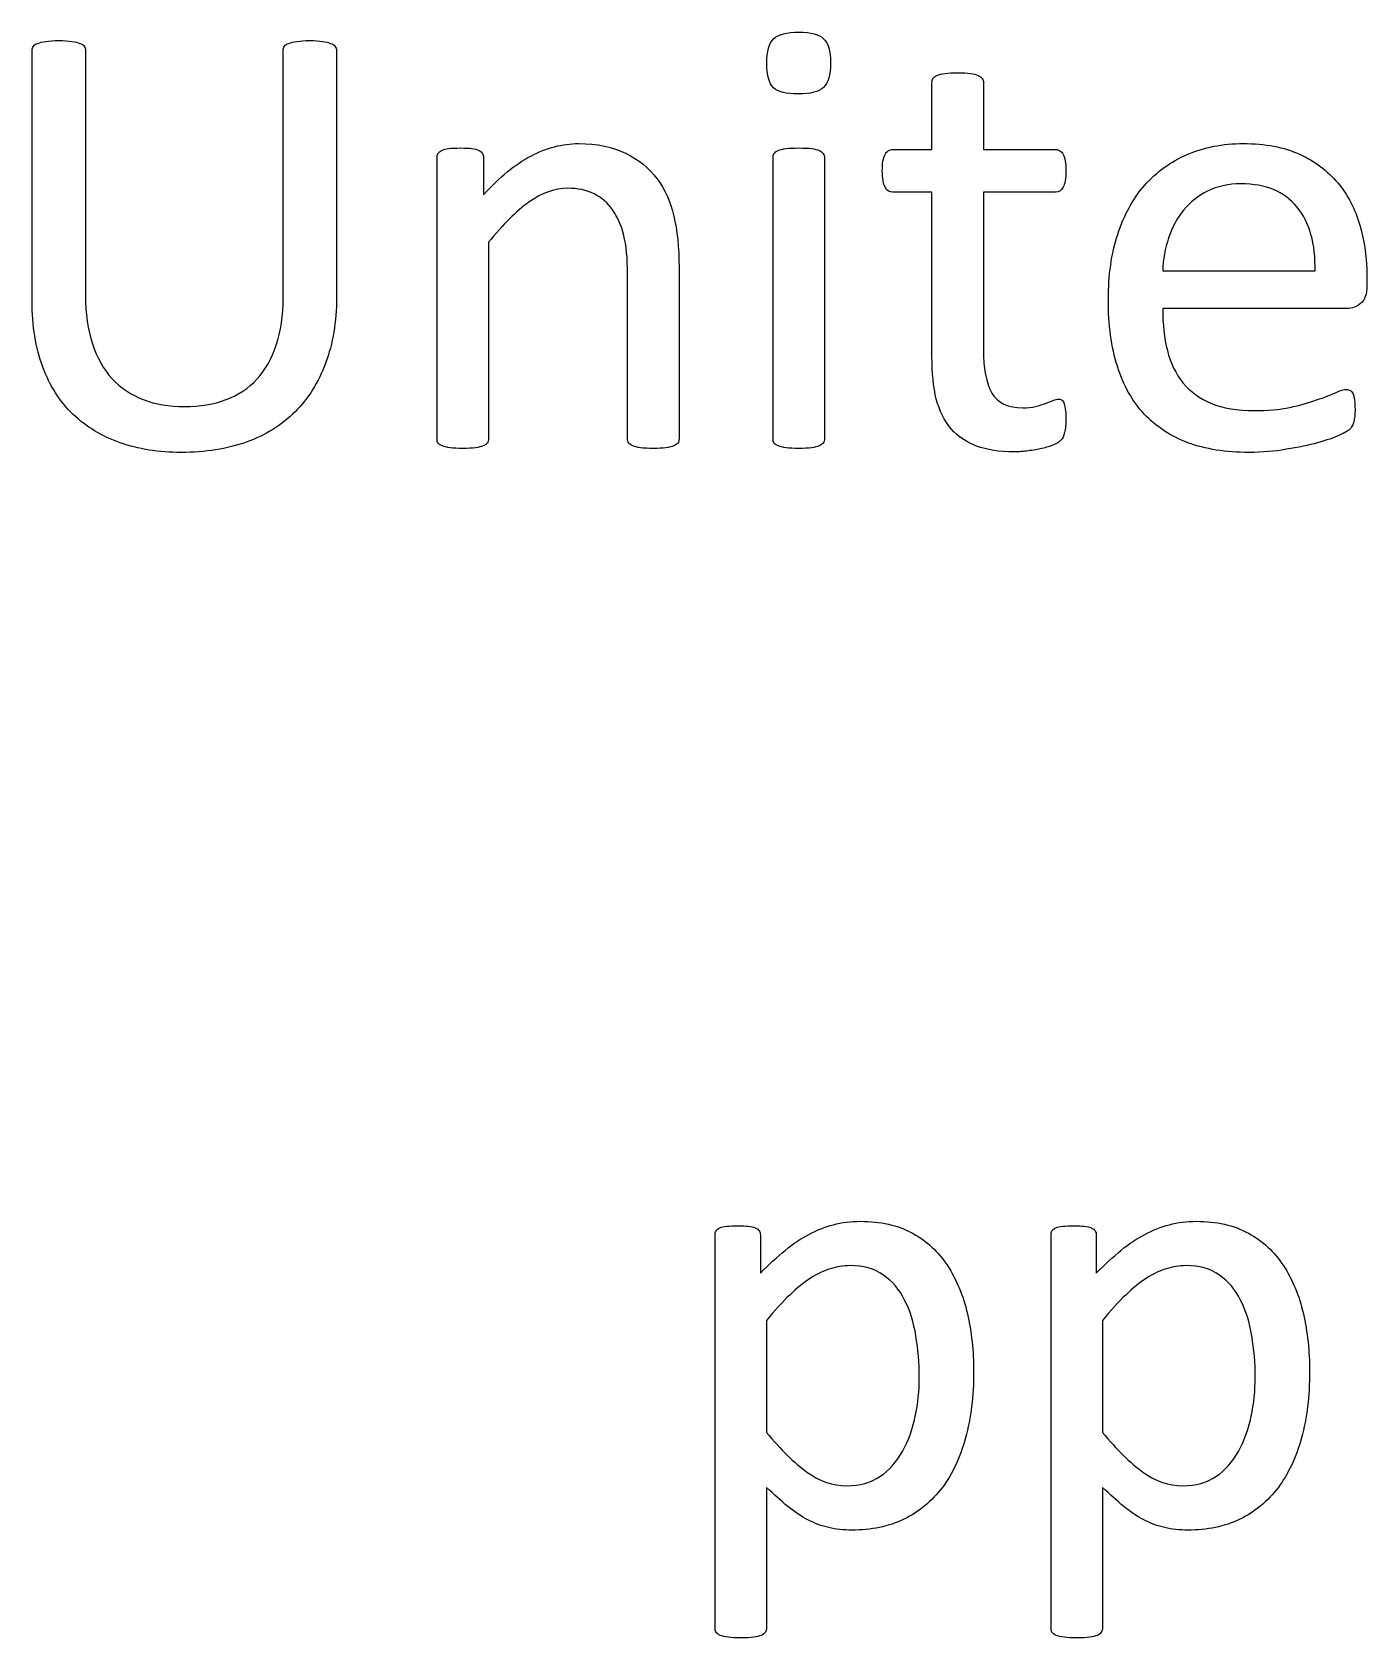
# Model space of a CAD drawing. Header units: millimetres. Extents: x 17.6 to 67.9, y 12.5 to 44.1.
# Drawn here: x 28.48 to 35.84, y 20.27 to 29.13 of the extents above; entities that cross this region are included whole.
import ezdxf

# ---------------------------------------------------------------- set-up
doc = ezdxf.new("R2010")
doc.units = ezdxf.units.MM
doc.layers.get('0').update_dxf_attribs({"linetype": 'CONTINUOUS'})

msp = doc.modelspace()

# ---------------------------------------------------------------- linework, layer by layer
at = {"color": 7}
for points in [[(28.478692, 27.643066), (28.478692, 29.026268)], [(28.773246, 29.026268), (28.773246, 27.67924)], [(29.863616, 27.663737), (29.863616, 29.026268)], [(30.158172, 29.026268), (30.158172, 27.665459)], [(33.227759, 28.480222), (33.443077, 28.480222), (33.443077, 28.848846)], [(33.727277, 28.848846), (33.727277, 28.480222), (34.125184, 28.480222)], [(30.712834, 26.885147), (30.712834, 28.435436)], [(30.969489, 28.435436), (30.969489, 28.230453)], [(32.566286, 26.885147), (32.566286, 28.435436)], [(32.850507, 28.435436), (32.850507, 26.885147)], [(33.443077, 27.338177), (33.443077, 28.244235), (33.226036, 28.244235)], [(34.125171, 28.244235), (33.727264, 28.244235), (33.727264, 27.379518)], [(30.997052, 27.968627), (30.997052, 26.885147)], [(32.047802, 27.830823), (32.047802, 26.885147)], [(31.763583, 26.885147), (31.763583, 27.792927)], [(34.716022, 27.811875), (35.556622, 27.811875)], [(35.84242, 27.779145), (35.842565, 27.727471)], [(35.732321, 27.603448), (34.716022, 27.603448)], [(32.246684, 20.325385), (32.246684, 22.490623)], [(32.496455, 22.490623), (32.496455, 22.282195)], [(34.100178, 20.325385), (34.100178, 22.490623)], [(34.349913, 22.490623), (34.349913, 22.282195)], [(32.530904, 22.020365), (32.530904, 21.403695)], [(34.384365, 22.020365), (34.384365, 21.403695)], [(32.530903, 21.10053), (32.530903, 20.325385)], [(34.384359, 21.10053), (34.384359, 20.325385)]]:
    msp.add_lwpolyline(points, dxfattribs=at)
for points in [[(32.883235, 28.959089)], [(34.18203, 26.998834)], [(33.373229, 21.706862)], [(33.672952, 21.739593)], [(35.226679, 21.706862)], [(35.526412, 21.739593)]]:
    msp.add_lwpolyline(points, close=True, dxfattribs=at)
for points in [[(28.485582, 29.050383), (28.490175, 29.057272), (28.498214, 29.06244), (28.509699, 29.065885)], [(28.509699, 29.065885), (28.521182, 29.070478), (28.53611, 29.073923), (28.554485, 29.076219)], [(28.554485, 29.076219), (28.572859, 29.079664), (28.596974, 29.081386), (28.626832, 29.081386)], [(28.626832, 29.081386), (28.654392, 29.081386), (28.677934, 29.079664), (28.697456, 29.076219)], [(28.697456, 29.076219), (28.716978, 29.073923), (28.731907, 29.070478), (28.742242, 29.065885)], [(28.742242, 29.065885), (28.753725, 29.06244), (28.761763, 29.057272), (28.766356, 29.050383)], [(29.870506, 29.050383), (29.875099, 29.057272), (29.883138, 29.06244), (29.894622, 29.065885)], [(29.894622, 29.065885), (29.906105, 29.070478), (29.921034, 29.073923), (29.939408, 29.076219)], [(29.939408, 29.076219), (29.958931, 29.079664), (29.983046, 29.081386), (30.011755, 29.081386)], [(30.011755, 29.081386), (30.039316, 29.081386), (30.062283, 29.079664), (30.080657, 29.076219)], [(30.080657, 29.076219), (30.100179, 29.073923), (30.115108, 29.070478), (30.125443, 29.065885)], [(30.125443, 29.065885), (30.136926, 29.06244), (30.144965, 29.057272), (30.14956, 29.050383)], [(32.531837, 28.955644), (32.531837, 29.022249), (32.544469, 29.06761), (32.569733, 29.091725)], [(32.569733, 29.091725), (32.594997, 29.115841), (32.641505, 29.127898), (32.709258, 29.127898)], [(32.709258, 29.127898), (32.775864, 29.127898), (32.821224, 29.115841), (32.845339, 29.091725)], [(32.845339, 29.091725), (32.870603, 29.068758), (32.883235, 29.024546), (32.883235, 28.959089)], [(28.478692, 29.026268), (28.478692, 29.035455), (28.480989, 29.043493), (28.485582, 29.050383)], [(28.766356, 29.050383), (28.770949, 29.043493), (28.773246, 29.035455), (28.773246, 29.026268)], [(29.863616, 29.026268), (29.863616, 29.035455), (29.865912, 29.043493), (29.870506, 29.050383)], [(30.14956, 29.050383), (30.155301, 29.043493), (30.158172, 29.035455), (30.158172, 29.026268)], [(32.56801, 28.821286), (32.543894, 28.845401), (32.531837, 28.890188), (32.531837, 28.955644)], [(32.883235, 28.959089), (32.883235, 28.892484), (32.870603, 28.847124), (32.845339, 28.823008)], [(33.448244, 28.87124), (33.452837, 28.87813), (33.460302, 28.883872), (33.470639, 28.888465)], [(33.470639, 28.888465), (33.482121, 28.894206), (33.49705, 28.898225), (33.515425, 28.900522)], [(33.515425, 28.900522), (33.533798, 28.902818), (33.556766, 28.903967), (33.584326, 28.903967)], [(33.584326, 28.903967), (33.613035, 28.903967), (33.636577, 28.902818), (33.654951, 28.900522)], [(33.654951, 28.900522), (33.673324, 28.898225), (33.687679, 28.894206), (33.698014, 28.888465)], [(33.698014, 28.888465), (33.708351, 28.883872), (33.715812, 28.87813), (33.720398, 28.87124)], [(32.705814, 28.786835), (32.639208, 28.786835), (32.593274, 28.798318), (32.56801, 28.821286)], [(32.845339, 28.823008), (32.820075, 28.798893), (32.773567, 28.786835), (32.705814, 28.786835)], [(33.443077, 28.848846), (33.443077, 28.856884), (33.444799, 28.864349), (33.448244, 28.87124)], [(33.720398, 28.87124), (33.724984, 28.864351), (33.727277, 28.856886), (33.727277, 28.848846)], [(30.712834, 28.435436), (30.712834, 28.444623), (30.714556, 28.452086), (30.718001, 28.457828)], [(30.718001, 28.457828), (30.721446, 28.464718), (30.728335, 28.470459), (30.73867, 28.475052)], [(30.73867, 28.475052), (30.749005, 28.480794), (30.762211, 28.484239), (30.778289, 28.485387)], [(30.778289, 28.485387), (30.794365, 28.487683), (30.81561, 28.488832), (30.842023, 28.488832)], [(30.842023, 28.488832), (30.867287, 28.488832), (30.887957, 28.487683), (30.904034, 28.485387)], [(30.904034, 28.485387), (30.921261, 28.48424), (30.934467, 28.480795), (30.943653, 28.475052)], [(30.943653, 28.475052), (30.952839, 28.470459), (30.959155, 28.464718), (30.9626, 28.457828)], [(30.9626, 28.457828), (30.967193, 28.452086), (30.969489, 28.444623), (30.969489, 28.435436)], [(30.969489, 28.230453), (31.056765, 28.328064), (31.143466, 28.399263), (31.229593, 28.444049)], [(31.229593, 28.444049), (31.316869, 28.489983), (31.404719, 28.512951), (31.493143, 28.512951)], [(31.493143, 28.512951), (31.596495, 28.512951), (31.683197, 28.495151), (31.753247, 28.459552)], [(31.753247, 28.459552), (31.824445, 28.425101), (31.881863, 28.378592), (31.925501, 28.320026)], [(32.566286, 28.435436), (32.566286, 28.443474), (32.568008, 28.450938), (32.571453, 28.457828)], [(32.571453, 28.457828), (32.576046, 28.464718), (32.583511, 28.470459), (32.593847, 28.475052)], [(32.593847, 28.475052), (32.60533, 28.479645), (32.620259, 28.48309), (32.638633, 28.485387)], [(32.638633, 28.485387), (32.657007, 28.487683), (32.679974, 28.488832), (32.707535, 28.488832)], [(32.707535, 28.488832), (32.736244, 28.488832), (32.759786, 28.487683), (32.778159, 28.485387)], [(32.778159, 28.485387), (32.796533, 28.48309), (32.810888, 28.479645), (32.821223, 28.475052)], [(32.821223, 28.475052), (32.831558, 28.470459), (32.839022, 28.464718), (32.843617, 28.457828)], [(32.843617, 28.457828), (32.84821, 28.450938), (32.850507, 28.443474), (32.850507, 28.435436)], [(33.172638, 28.416489), (33.176083, 28.431419), (33.180102, 28.443477), (33.184695, 28.452663)], [(33.184695, 28.452663), (33.189289, 28.462997), (33.19503, 28.469887), (33.20192, 28.473332)], [(33.20192, 28.473332), (33.209958, 28.477925), (33.218571, 28.480222), (33.227759, 28.480222)], [(34.125184, 28.480222), (34.134374, 28.480222), (34.142408, 28.477925), (34.149288, 28.473332)], [(34.149288, 28.473332), (34.156184, 28.469887), (34.161926, 28.462997), (34.166512, 28.452663)], [(34.166512, 28.452663), (34.172262, 28.443476), (34.176284, 28.431418), (34.178577, 28.416489)], [(34.615968, 28.282127), (34.681426, 28.356771), (34.760089, 28.413615), (34.851957, 28.452659)], [(34.851957, 28.452659), (34.943826, 28.492852), (35.046604, 28.512948), (35.160292, 28.512948)], [(35.160292, 28.512948), (35.282018, 28.512948), (35.385371, 28.493426), (35.47035, 28.454382)], [(35.47035, 28.454382), (35.556477, 28.415337), (35.627101, 28.362513), (35.682223, 28.295908)], [(33.169193, 28.361368), (33.169193, 28.383187), (33.170342, 28.40156), (33.172638, 28.416489)], [(33.184695, 28.271795), (33.174361, 28.290169), (33.169193, 28.320027), (33.169193, 28.361368)], [(34.182017, 28.361368), (34.182017, 28.320027), (34.176848, 28.290169), (34.166512, 28.271795)], [(34.178577, 28.416489), (34.18087, 28.401561), (34.182017, 28.383188), (34.182017, 28.361368)], [(31.434578, 28.266627), (31.36338, 28.266627), (31.292182, 28.241363), (31.220983, 28.190835)], [(31.579272, 28.235621), (31.537931, 28.256291), (31.4897, 28.266627), (31.434578, 28.266627)], [(31.925501, 28.320026), (31.969139, 28.261459), (32.000145, 28.192557), (32.018518, 28.113321)], [(33.226036, 28.244235), (33.20881, 28.244235), (33.19503, 28.253422), (33.184695, 28.271795)], [(34.166512, 28.271795), (34.156176, 28.253422), (34.142395, 28.244235), (34.125171, 28.244235)], [(34.46783, 28.011688), (34.502281, 28.118486), (34.55166, 28.208632), (34.615968, 28.282127)], [(35.148381, 28.290742), (35.07833, 28.290742), (35.016892, 28.277536), (34.964067, 28.251124)], [(35.456716, 28.163274), (35.387813, 28.248253), (35.285034, 28.290742), (35.148381, 28.290742)], [(35.682223, 28.295908), (35.737344, 28.230451), (35.777537, 28.152937), (35.802801, 28.063364)], [(31.220983, 28.190835), (31.149785, 28.140307), (31.075141, 28.066238), (30.997052, 27.968627)], [(31.682625, 28.146049), (31.656212, 28.185093), (31.621762, 28.214951), (31.579272, 28.235621)], [(34.964067, 28.251124), (34.911243, 28.224712), (34.867032, 28.189686), (34.831431, 28.146049)], [(31.742914, 28.006523), (31.729133, 28.060496), (31.709036, 28.107004), (31.682625, 28.146049)], [(32.018518, 28.113321), (32.038041, 28.035232), (32.047802, 27.941066), (32.047802, 27.830823)], [(34.831431, 28.146049), (34.795832, 28.102411), (34.768271, 28.051309), (34.748749, 27.992743)], [(35.556622, 27.811875), (35.560062, 27.961163), (35.52676, 28.078295), (35.456716, 28.163274)], [(31.763583, 27.792927), (31.763583, 27.881351), (31.756693, 27.95255), (31.742914, 28.006523)], [(34.416154, 27.653399), (34.416154, 27.786609), (34.43338, 27.906039), (34.46783, 28.011688)], [(34.748749, 27.992743), (34.729228, 27.935324), (34.718319, 27.875035), (34.716022, 27.811875)], [(35.802801, 28.063364), (35.829214, 27.97494), (35.84242, 27.8802), (35.84242, 27.779145)], [(35.842565, 27.727471), (35.842565, 27.682685), (35.831082, 27.65053), (35.808114, 27.631008)], [(28.537258, 27.281332), (28.498214, 27.385833), (28.478692, 27.506411), (28.478692, 27.643066)], [(28.773246, 27.67924), (28.773246, 27.575887), (28.785878, 27.485741), (28.811142, 27.4088)], [(29.82572, 27.40191), (29.850984, 27.476553), (29.863616, 27.563829), (29.863616, 27.663737)], [(30.158172, 27.665459), (30.158172, 27.529952), (30.138076, 27.4088), (30.097883, 27.302002)], [(34.466108, 27.284775), (34.432805, 27.390424), (34.416154, 27.513299), (34.416154, 27.653399)], [(34.716022, 27.603448), (34.716022, 27.51732), (34.724639, 27.439806), (34.741872, 27.370904)], [(35.808114, 27.631008), (35.786295, 27.612635), (35.76103, 27.603448), (35.732321, 27.603448)], [(28.811142, 27.4088), (28.836406, 27.33186), (28.872579, 27.267552), (28.919662, 27.215875)], [(29.718922, 27.214153), (29.766005, 27.264681), (29.801604, 27.327266), (29.82572, 27.40191)], [(33.727264, 27.379518), (33.727264, 27.27272), (33.742767, 27.191761), (33.773772, 27.136639)], [(34.741872, 27.370904), (34.759105, 27.302002), (34.787814, 27.242862), (34.827999, 27.193482)], [(30.097883, 27.302002), (30.058838, 27.196353), (30.002569, 27.106781), (29.929074, 27.033286)], [(33.467194, 27.103911), (33.451116, 27.170516), (33.443077, 27.248605), (33.443077, 27.338177)], [(34.614245, 27.021226), (34.548789, 27.091276), (34.49941, 27.179125), (34.466108, 27.284775)], [(28.704345, 27.019506), (28.631998, 27.089556), (28.576303, 27.176831), (28.537258, 27.281332)], [(28.919662, 27.215875), (28.967893, 27.165347), (29.025311, 27.126877), (29.091916, 27.100465)], [(29.54839, 27.100465), (29.616144, 27.125729), (29.672988, 27.163625), (29.718922, 27.214153)], [(34.827999, 27.193482), (34.868193, 27.144103), (34.920444, 27.106207), (34.984752, 27.079795)], [(33.773772, 27.136639), (33.805926, 27.082666), (33.86277, 27.05568), (33.944304, 27.05568)], [(35.565248, 27.098741), (35.607738, 27.113671), (35.642189, 27.126877), (35.668602, 27.13836)], [(35.668602, 27.13836), (35.696163, 27.150991), (35.716833, 27.157307), (35.730612, 27.157307)], [(35.730612, 27.157307), (35.738656, 27.157307), (35.745544, 27.15501), (35.751276, 27.150417)], [(35.751276, 27.150417), (35.758173, 27.146972), (35.763341, 27.141231), (35.766781, 27.133192)], [(35.766781, 27.133192), (35.77022, 27.125154), (35.772513, 27.113671), (35.77366, 27.098742)], [(28.964449, 26.862754), (28.863393, 26.898353), (28.776692, 26.950604), (28.704345, 27.019506)], [(29.091916, 27.100465), (29.15967, 27.075201), (29.235462, 27.062569), (29.319292, 27.062569)], [(29.319292, 27.062569), (29.405419, 27.062569), (29.481785, 27.075201), (29.54839, 27.100465)], [(29.929074, 27.033286), (29.855578, 26.959791), (29.766006, 26.904095), (29.660357, 26.866199)], [(33.548153, 26.940269), (33.511406, 26.983907), (33.484419, 27.038454), (33.467194, 27.103911)], [(33.944304, 27.05568), (33.970717, 27.05568), (33.994258, 27.057976), (34.014927, 27.06257)], [(34.014927, 27.06257), (34.035598, 27.068311), (34.053972, 27.074053), (34.07005, 27.079794)], [(34.07005, 27.079794), (34.086119, 27.085535), (34.0999, 27.090703), (34.111391, 27.095296)], [(34.111391, 27.095296), (34.122874, 27.101037), (34.133209, 27.103908), (34.142395, 27.103908)], [(34.142395, 27.103908), (34.148145, 27.103908), (34.153314, 27.102186), (34.1579, 27.098741)], [(34.1579, 27.098741), (34.16365, 27.096444), (34.167672, 27.091277), (34.169965, 27.083239)], [(34.169965, 27.083239), (34.173404, 27.075201), (34.17628, 27.064291), (34.17859, 27.050511)], [(34.17859, 27.050511), (34.180883, 27.036729), (34.18203, 27.019504), (34.18203, 26.998834)], [(34.855402, 26.862752), (34.760089, 26.898351), (34.679703, 26.951176), (34.614245, 27.021226)], [(34.984752, 27.079795), (35.04906, 27.053382), (35.127722, 27.040176), (35.220739, 27.040176)], [(35.220739, 27.040176), (35.294235, 27.040176), (35.359692, 27.045917), (35.41711, 27.0574)], [(35.41711, 27.0574), (35.474528, 27.070033), (35.523907, 27.083814), (35.565248, 27.098741)], [(35.77366, 27.098742), (35.775953, 27.08496), (35.777099, 27.067735), (35.777099, 27.047065)], [(35.777099, 27.047065), (35.777099, 27.032136), (35.776482, 27.01893), (35.775247, 27.007447)], [(33.689402, 26.843807), (33.631984, 26.865626), (33.584901, 26.89778), (33.548153, 26.940269)], [(34.182032, 26.998835), (34.182032, 26.965532), (34.179739, 26.93912), (34.175153, 26.919598)], [(35.745958, 26.935097), (35.740208, 26.929356), (35.721833, 26.919021), (35.690835, 26.904092)], [(35.761463, 26.955769), (35.758023, 26.94888), (35.752855, 26.941989), (35.745958, 26.935097)], [(35.770088, 26.978164), (35.768853, 26.970126), (35.765978, 26.962661), (35.761463, 26.955769)], [(35.775247, 27.007447), (35.774013, 26.997112), (35.772293, 26.987351), (35.770088, 26.978164)], [(29.300345, 26.809355), (29.17747, 26.809355), (29.065505, 26.827155), (28.964449, 26.862754)], [(29.660357, 26.866199), (29.554707, 26.828303), (29.434704, 26.809355), (29.300345, 26.809355)], [(30.718001, 26.861033), (30.714556, 26.867923), (30.712834, 26.875961), (30.712834, 26.885147)], [(30.740395, 26.845531), (30.730061, 26.850124), (30.722596, 26.855291), (30.718001, 26.861033)], [(30.785181, 26.835196), (30.766807, 26.837493), (30.751879, 26.840938), (30.740395, 26.845531)], [(30.967771, 26.845531), (30.957436, 26.840938), (30.943082, 26.837493), (30.924707, 26.835196)], [(30.990163, 26.861033), (30.985569, 26.855291), (30.978106, 26.850124), (30.967771, 26.845531)], [(30.997052, 26.885147), (30.997052, 26.875961), (30.994756, 26.867923), (30.990163, 26.861033)], [(31.770473, 26.861033), (31.76588, 26.867923), (31.763583, 26.875961), (31.763583, 26.885147)], [(31.792865, 26.845531), (31.78253, 26.850124), (31.775066, 26.855291), (31.770473, 26.861033)], [(31.835928, 26.835196), (31.817554, 26.837493), (31.8032, 26.840938), (31.792865, 26.845531)], [(32.018518, 26.845531), (32.008183, 26.840938), (31.993829, 26.837493), (31.975454, 26.835196)], [(32.040912, 26.861033), (32.036319, 26.855291), (32.028854, 26.850124), (32.018518, 26.845531)], [(32.047802, 26.885147), (32.047802, 26.875961), (32.045505, 26.867923), (32.040912, 26.861033)], [(32.571453, 26.861033), (32.568008, 26.867923), (32.566286, 26.875961), (32.566286, 26.885147)], [(32.593847, 26.845531), (32.583513, 26.850124), (32.576048, 26.855291), (32.571453, 26.861033)], [(32.638633, 26.835196), (32.62026, 26.837493), (32.605331, 26.840938), (32.593847, 26.845531)], [(32.821223, 26.845531), (32.810888, 26.840938), (32.796534, 26.837493), (32.778159, 26.835196)], [(32.843617, 26.861033), (32.839024, 26.855291), (32.831559, 26.850124), (32.821223, 26.845531)], [(32.850507, 26.885147), (32.850507, 26.875961), (32.84821, 26.867923), (32.843617, 26.861033)], [(33.896108, 26.812801), (33.815722, 26.812801), (33.74682, 26.823137), (33.689402, 26.843807)], [(34.113148, 26.850695), (34.094774, 26.842657), (34.073529, 26.836341), (34.049413, 26.831748)], [(34.154489, 26.876534), (34.145299, 26.867348), (34.131519, 26.858735), (34.113148, 26.850695)], [(34.175153, 26.919598), (34.170567, 26.900076), (34.163679, 26.885721), (34.154489, 26.876534)], [(35.191299, 26.809353), (35.06383, 26.809353), (34.951864, 26.827152), (34.855402, 26.862752)], [(35.570256, 26.86275), (35.520878, 26.848969), (35.46346, 26.836911), (35.398002, 26.826577)], [(35.690835, 26.904092), (35.659829, 26.89031), (35.619636, 26.87653), (35.570256, 26.86275)], [(30.854083, 26.831751), (30.826522, 26.831751), (30.803555, 26.8329), (30.785181, 26.835196)], [(30.924707, 26.835196), (30.906333, 26.8329), (30.882792, 26.831751), (30.854083, 26.831751)], [(31.906553, 26.831751), (31.877844, 26.831751), (31.854302, 26.8329), (31.835928, 26.835196)], [(31.975454, 26.835196), (31.95708, 26.8329), (31.934113, 26.831751), (31.906553, 26.831751)], [(32.707535, 26.831751), (32.679974, 26.831751), (32.657007, 26.8329), (32.638633, 26.835196)], [(32.778159, 26.835196), (32.759786, 26.8329), (32.736244, 26.831751), (32.707535, 26.831751)], [(33.975345, 26.817969), (33.948933, 26.814524), (33.92252, 26.812801), (33.896108, 26.812801)], [(34.049413, 26.831748), (34.026445, 26.826007), (34.001756, 26.821414), (33.975345, 26.817969)], [(35.398002, 26.826577), (35.333694, 26.815094), (35.264793, 26.809353), (35.191299, 26.809353)], [(32.246684, 22.490623), (32.246684, 22.500958), (32.248407, 22.508996), (32.251852, 22.514737)], [(32.251852, 22.514737), (32.255296, 22.521627), (32.262187, 22.527368), (32.272523, 22.531961)], [(32.272523, 22.531961), (32.282858, 22.536555), (32.296064, 22.539425), (32.312142, 22.540574)], [(32.312142, 22.540574), (32.32822, 22.54287), (32.347742, 22.544018), (32.370708, 22.544018)], [(32.370708, 22.544018), (32.394824, 22.544018), (32.414346, 22.54287), (32.429275, 22.540574)], [(32.429275, 22.540574), (32.445353, 22.539427), (32.458559, 22.536556), (32.468893, 22.531961)], [(32.468893, 22.531961), (32.479228, 22.527368), (32.486118, 22.521627), (32.489565, 22.514737)], [(32.489565, 22.514737), (32.494158, 22.508996), (32.496455, 22.500958), (32.496455, 22.490623)], [(32.763449, 22.49579), (32.808235, 22.519906), (32.853595, 22.537706), (32.89953, 22.549189)], [(32.89953, 22.549189), (32.946613, 22.56182), (32.995992, 22.568136), (33.047669, 22.568136)], [(33.047669, 22.568136), (33.160208, 22.568136), (33.256096, 22.546317), (33.335334, 22.502679)], [(33.335334, 22.502679), (33.41457, 22.459041), (33.478879, 22.399327), (33.528258, 22.323535)], [(34.100178, 22.490623), (34.100178, 22.500958), (34.101898, 22.508996), (34.105338, 22.514737)], [(34.105338, 22.514737), (34.108777, 22.521627), (34.115665, 22.527368), (34.126002, 22.531961)], [(34.126002, 22.531961), (34.136338, 22.536555), (34.149544, 22.539425), (34.16562, 22.540574)], [(34.16562, 22.540574), (34.181689, 22.54287), (34.201211, 22.544018), (34.224186, 22.544018)], [(34.224186, 22.544018), (34.248302, 22.544018), (34.267824, 22.54287), (34.282751, 22.540574)], [(34.282751, 22.540574), (34.29882, 22.539427), (34.312027, 22.536556), (34.32237, 22.531961)], [(34.32237, 22.531961), (34.332706, 22.527368), (34.339594, 22.521627), (34.343034, 22.514737)], [(34.343034, 22.514737), (34.34762, 22.508996), (34.349913, 22.500958), (34.349913, 22.490623)], [(34.61691, 22.49579), (34.661695, 22.519906), (34.707055, 22.537706), (34.75299, 22.549189)], [(34.75299, 22.549189), (34.800072, 22.56182), (34.849451, 22.568136), (34.901128, 22.568136)], [(34.901128, 22.568136), (35.013667, 22.568136), (35.109556, 22.546317), (35.188793, 22.502679)], [(35.188793, 22.502679), (35.268031, 22.459041), (35.332338, 22.399327), (35.381717, 22.323535)], [(32.632536, 22.407941), (32.676174, 22.44354), (32.719811, 22.472823), (32.763449, 22.49579)], [(34.485994, 22.407941), (34.529632, 22.44354), (34.573271, 22.472823), (34.61691, 22.49579)], [(32.496455, 22.282195), (32.543538, 22.330426), (32.588898, 22.372341), (32.632536, 22.407941)], [(32.990824, 22.323532), (32.954076, 22.323532), (32.917902, 22.31779), (32.882303, 22.306307)], [(33.175136, 22.271855), (33.125756, 22.306306), (33.064319, 22.323532), (32.990824, 22.323532)], [(33.528258, 22.323535), (33.578786, 22.247743), (33.615534, 22.159319), (33.638501, 22.058263)], [(34.349913, 22.282195), (34.396997, 22.330426), (34.442357, 22.372341), (34.485994, 22.407941)], [(34.844282, 22.323532), (34.807535, 22.323532), (34.771362, 22.31779), (34.735763, 22.306307)], [(35.028593, 22.271855), (34.979215, 22.306306), (34.917778, 22.323532), (34.844282, 22.323532)], [(35.381717, 22.323535), (35.432245, 22.247743), (35.468993, 22.159319), (35.491961, 22.058263)], [(32.773783, 22.254631), (32.737035, 22.231664), (32.698565, 22.200658), (32.658372, 22.161614)], [(32.882303, 22.306307), (32.846704, 22.295973), (32.810531, 22.278747), (32.773783, 22.254631)], [(33.292269, 22.134052), (33.26356, 22.19147), (33.224515, 22.237404), (33.175136, 22.271855)], [(34.627242, 22.254631), (34.590494, 22.231664), (34.552024, 22.200658), (34.51183, 22.161614)], [(34.735763, 22.306307), (34.700162, 22.295973), (34.663989, 22.278747), (34.627242, 22.254631)], [(35.145727, 22.134052), (35.117018, 22.19147), (35.077973, 22.237404), (35.028593, 22.271855)], [(32.658372, 22.161614), (32.61818, 22.123718), (32.57569, 22.076635), (32.530904, 22.020365)], [(34.51183, 22.161614), (34.471638, 22.123718), (34.42915, 22.076635), (34.384365, 22.020365)], [(33.35428, 21.935959), (33.342797, 22.010603), (33.322127, 22.076634), (33.292269, 22.134052)], [(33.638501, 22.058263), (33.661468, 21.958355), (33.672952, 21.852132), (33.672952, 21.739593)], [(35.20774, 21.935959), (35.196257, 22.010603), (35.175586, 22.076634), (35.145727, 22.134052)], [(35.491961, 22.058263), (35.514928, 21.958355), (35.526412, 21.852132), (35.526412, 21.739593)], [(33.373227, 21.706861), (33.373227, 21.786098), (33.366911, 21.862464), (33.35428, 21.935959)], [(35.226684, 21.706861), (35.226684, 21.786098), (35.220369, 21.862464), (35.20774, 21.935959)], [(33.350835, 21.491544), (33.365764, 21.562742), (33.373229, 21.634514), (33.373229, 21.706862)], [(33.672949, 21.739589), (33.672949, 21.604083), (33.658021, 21.482357), (33.628163, 21.374411)], [(35.204295, 21.491544), (35.219218, 21.562742), (35.226679, 21.634514), (35.226679, 21.706862)], [(35.526407, 21.739589), (35.526407, 21.604083), (35.511478, 21.482357), (35.481621, 21.374411)], [(33.280211, 21.298621), (33.312365, 21.356039), (33.335906, 21.420347), (33.350835, 21.491544)], [(35.13367, 21.298621), (35.165824, 21.356039), (35.189366, 21.420347), (35.204295, 21.491544)], [(32.530904, 21.403695), (32.608993, 21.308381), (32.683062, 21.23546), (32.753112, 21.184932)], [(33.628163, 21.374411), (33.599454, 21.266464), (33.556391, 21.174595), (33.498972, 21.098802)], [(34.384365, 21.403695), (34.462452, 21.308381), (34.536521, 21.23546), (34.606572, 21.184932)], [(35.481621, 21.374411), (35.452912, 21.266464), (35.409848, 21.174595), (35.35243, 21.098802)], [(33.156188, 21.160815), (33.207864, 21.195267), (33.249205, 21.241203), (33.280211, 21.298621)], [(35.009646, 21.160815), (35.061323, 21.195267), (35.102664, 21.241203), (35.13367, 21.298621)], [(32.753112, 21.184932), (32.823163, 21.134404), (32.896658, 21.109139), (32.973598, 21.109139)], [(34.606572, 21.184932), (34.676622, 21.134404), (34.750117, 21.109139), (34.827057, 21.109139)], [(32.648036, 20.995456), (32.611288, 21.025313), (32.572244, 21.060338), (32.530903, 21.10053)], [(32.973598, 21.109139), (33.044797, 21.109139), (33.10566, 21.126365), (33.156188, 21.160815)], [(33.498972, 21.098802), (33.442703, 21.02416), (33.372653, 20.966167), (33.288822, 20.924825)], [(34.501493, 20.995456), (34.464746, 21.025313), (34.425701, 21.060338), (34.384359, 21.10053)], [(34.827057, 21.109139), (34.898255, 21.109139), (34.959118, 21.126365), (35.009646, 21.160815)], [(35.35243, 21.098802), (35.29616, 21.02416), (35.22611, 20.966167), (35.142279, 20.924825)], [(32.758279, 20.921386), (32.721531, 20.940908), (32.684784, 20.965599), (32.648036, 20.995456)], [(34.611734, 20.921386), (34.574987, 20.940908), (34.53824, 20.965599), (34.501493, 20.995456)], [(32.873689, 20.878322), (32.834645, 20.887512), (32.796175, 20.901867), (32.758279, 20.921386)], [(33.288822, 20.924825), (33.204992, 20.884633), (33.109103, 20.864537), (33.001157, 20.864537)], [(34.727146, 20.878322), (34.688102, 20.887512), (34.649631, 20.901867), (34.611734, 20.921386)], [(35.142279, 20.924825), (35.058449, 20.884633), (34.96256, 20.864537), (34.854614, 20.864537)], [(33.001157, 20.864537), (32.955223, 20.864537), (32.912733, 20.869132), (32.873689, 20.878322)], [(34.854614, 20.864537), (34.808679, 20.864537), (34.766189, 20.869132), (34.727146, 20.878322)], [(32.251852, 20.301282), (32.248407, 20.308179), (32.246684, 20.316213), (32.246684, 20.325385)], [(32.274246, 20.284057), (32.263911, 20.288644), (32.256446, 20.294385), (32.251852, 20.301282)], [(32.319032, 20.273712), (32.300658, 20.276005), (32.285729, 20.279454), (32.274246, 20.284057)], [(32.501622, 20.284057), (32.491287, 20.279471), (32.476932, 20.276023), (32.458558, 20.273712)], [(32.524013, 20.301282), (32.51942, 20.294385), (32.511956, 20.288644), (32.501622, 20.284057)], [(32.530903, 20.325385), (32.530903, 20.316196), (32.528606, 20.308161), (32.524013, 20.301282)], [(34.105338, 20.301282), (34.101898, 20.308179), (34.100178, 20.316213), (34.100178, 20.325385)], [(34.127721, 20.284057), (34.117385, 20.288644), (34.109924, 20.294385), (34.105338, 20.301282)], [(34.172507, 20.273712), (34.154133, 20.276005), (34.139204, 20.279454), (34.127721, 20.284057)], [(34.355096, 20.284057), (34.34476, 20.279471), (34.330405, 20.276023), (34.312033, 20.273712)], [(34.37748, 20.301282), (34.372894, 20.294385), (34.365433, 20.288644), (34.355096, 20.284057)], [(34.384359, 20.325385), (34.384359, 20.316196), (34.382066, 20.308161), (34.37748, 20.301282)], [(32.387934, 20.270273), (32.360373, 20.270273), (32.337406, 20.271419), (32.319032, 20.273712)], [(32.458558, 20.273712), (32.440184, 20.271419), (32.416643, 20.270273), (32.387934, 20.270273)], [(34.241408, 20.270273), (34.213849, 20.270273), (34.190882, 20.271419), (34.172507, 20.273712)], [(34.312033, 20.273712), (34.293658, 20.271419), (34.270117, 20.270273), (34.241408, 20.270273)]]:
    msp.add_open_spline(points, degree=3, dxfattribs=at)

doc.saveas('drawing.dxf')
